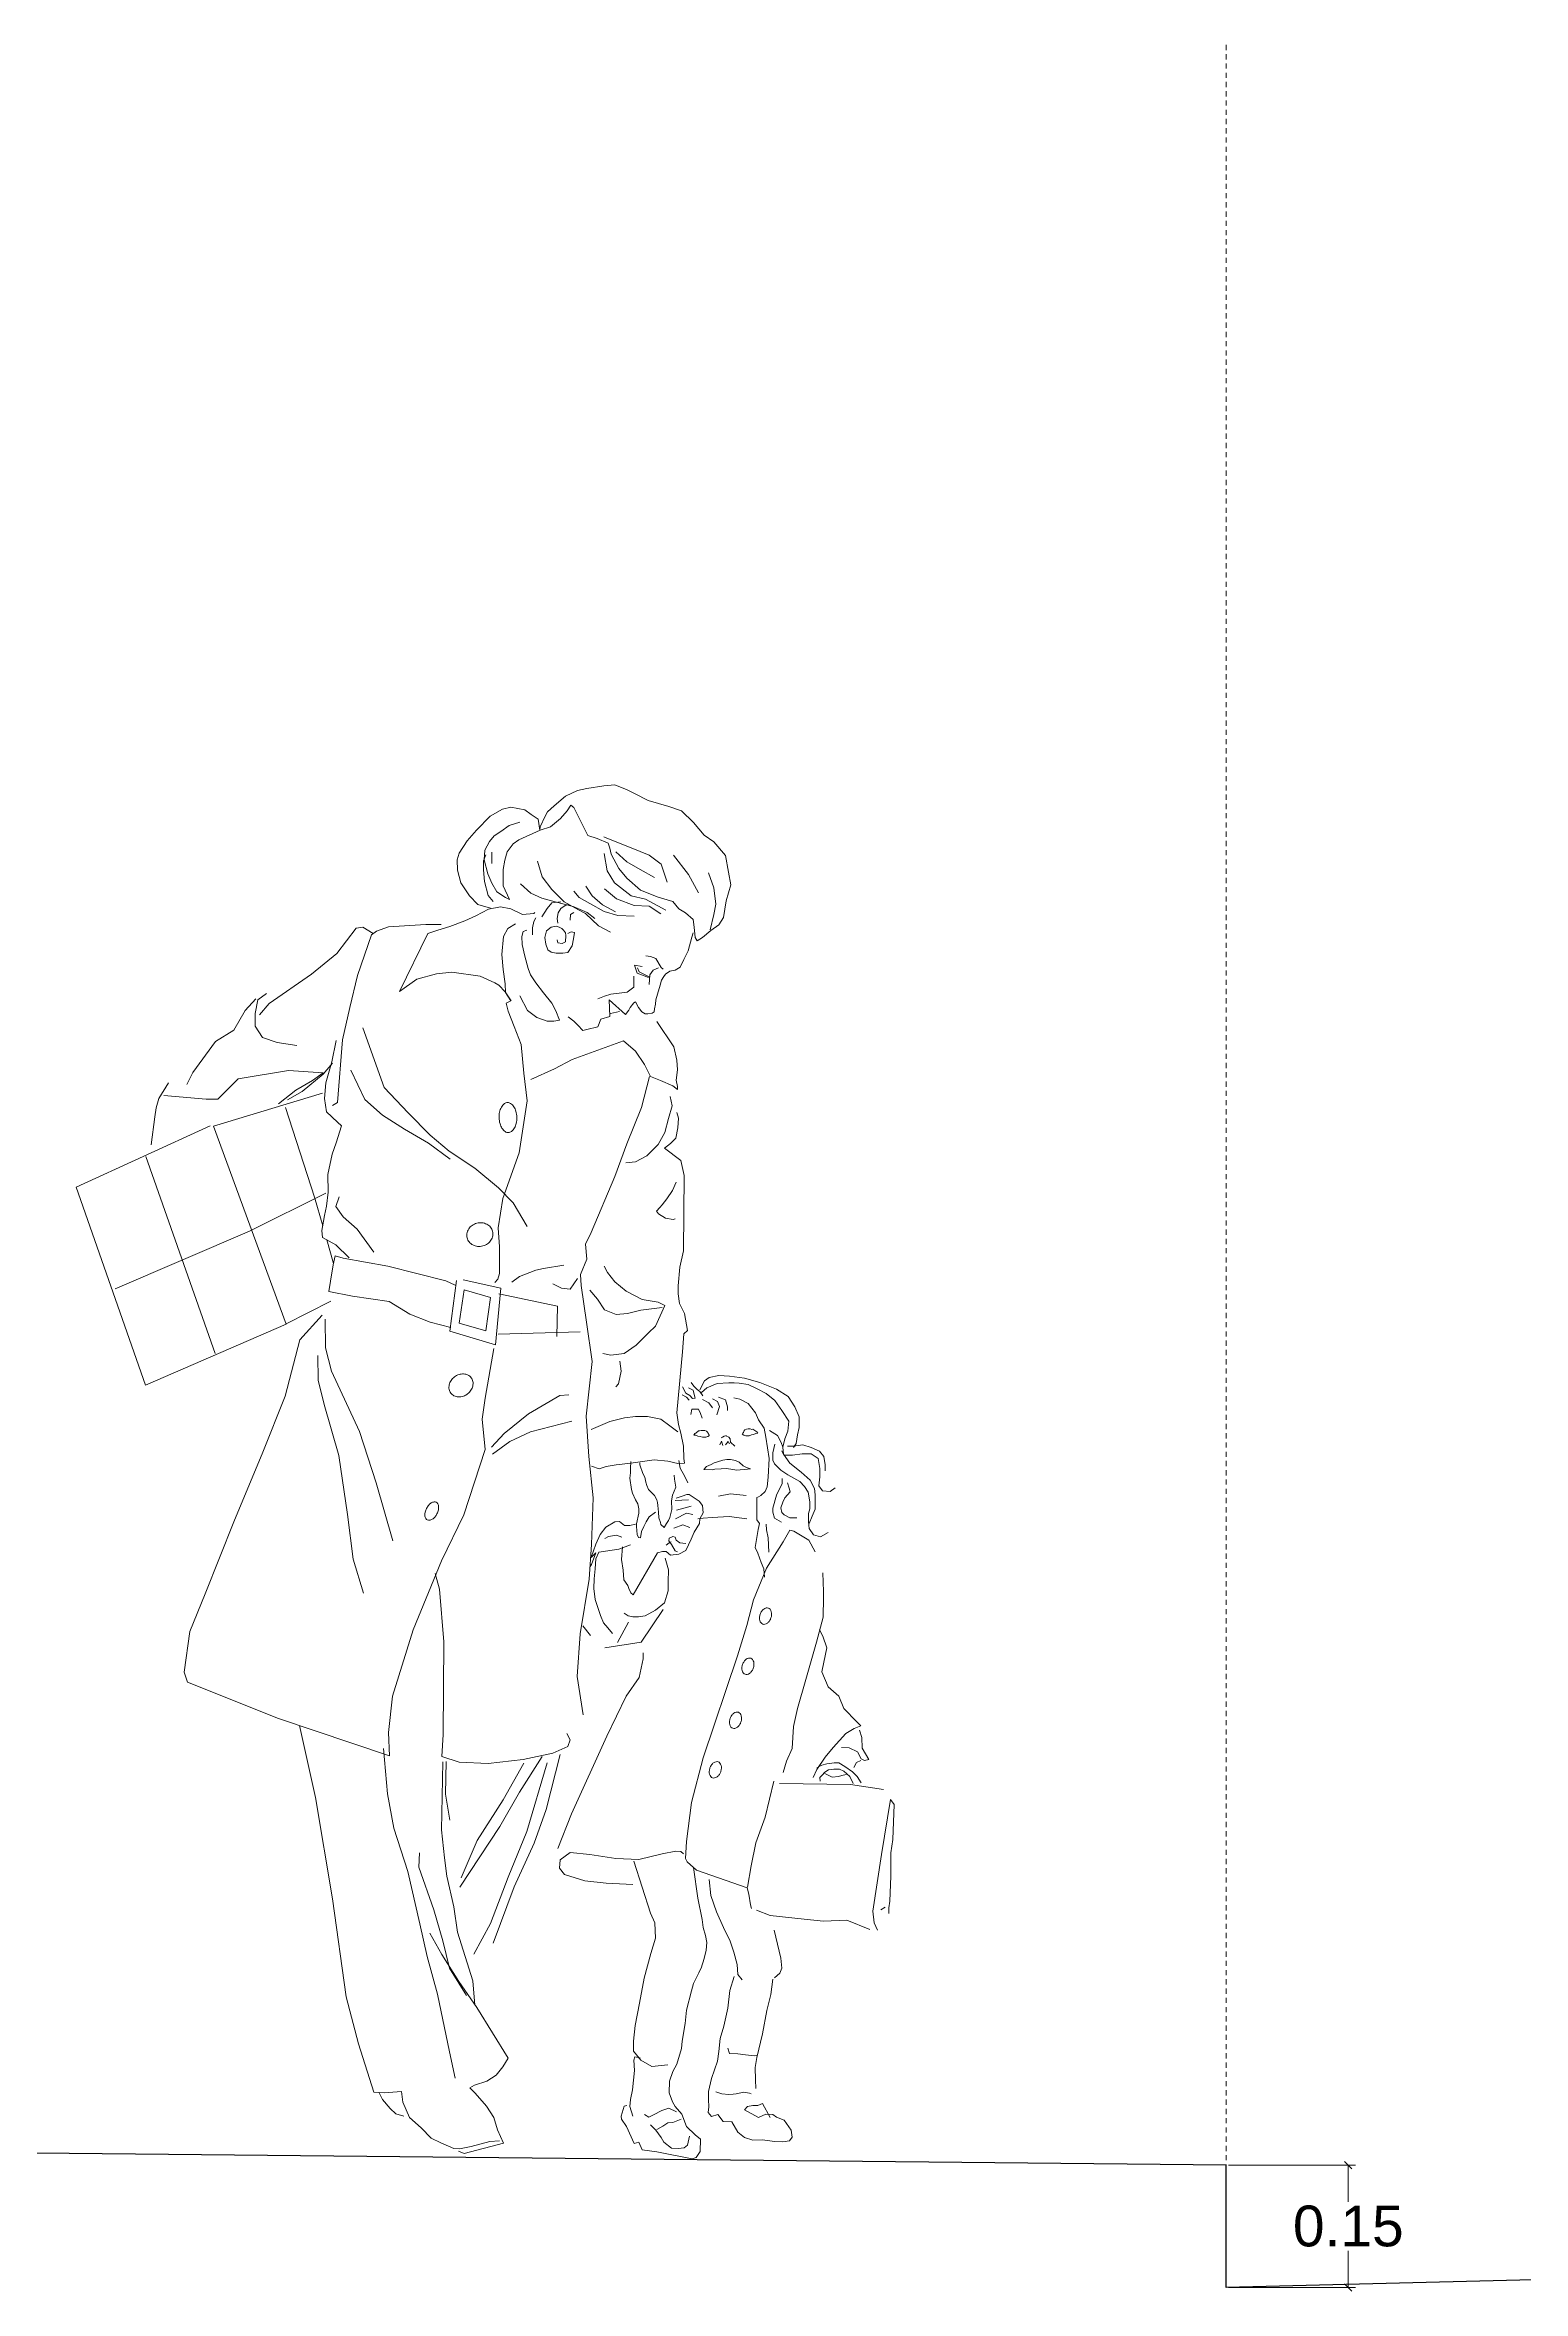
# Model space of a CAD drawing. Header units: millimetres. Extents: x 366 to 1555, y 702 to 1543.
# Drawn here: x 1064.7 to 1100.9, y 1403.9 to 1459 of the extents above; entities that cross this region are included whole.
import ezdxf

# ---------------------------------------------------------------- set-up
doc = ezdxf.new("R2010")
doc.units = ezdxf.units.MM
doc.linetypes.add('RECINZ5', pattern=[6, 2, 4])
doc.linetypes.add('TRATTEGGIATA', pattern=[19.05, 12.7, -6.35])
for name, color, linetype, lineweight in [('1_CARTIGLIO', 7, 'Continuous', 9), ('6_SEDE STRADALE', 7, 'Continuous', 30), ('6_SEZIONE MARCI', 30, 'Continuous', 30)]:
    doc.layers.add(name, color=color, linetype=linetype, lineweight=lineweight)
doc.layers.get('0').off()
doc.layers.get('0').freeze()
doc.styles.get("Standard").update_dxf_attribs({"font": 'arial.ttf'})
doc.dimstyles.get("Standard").update_dxf_attribs({"dimtxt": 0.18, "dimasz": 0.18, "dimexe": 0.18, "dimexo": 0.0625, "dimgap": 0.09, "dimtad": 0, "dimtih": 1, "dimtoh": 1, "dimdec": 4, "dimzin": 0, "dimdsep": 46, "dimtxsty": 'Standard', "dimcen": 0.09, "dimadec": 0, "dimazin": 0, "dimtfac": 1, "dimtdec": 4, "dimtofl": 0, "dimtmove": 0, "dimatfit": 3, "dimfxl": 1, "dimtolj": 1, "dimtzin": 0, "dimarcsym": 0})

# ---------------------------------------------------------------- blocks, each defined once
blk = doc.blocks.new('_Oblique')
at = {"color": 0, "linetype": 'ByBlock', "lineweight": -2}
blk.add_line((-0.5, -0.5), (0.5, 0.5), dxfattribs=at)
blk = doc.blocks.new('*D40')
at = {"layer": '1_CARTIGLIO', "color": 0, "linetype": 'RECINZ5', "lineweight": 0, "transparency": 16777216}
for p, q in [((1093.693, 1407.002), (1096.811, 1407.002)), ((1096.631, 1407.002), (1096.631, 1406.102)), ((1096.631, 1404.002), (1096.631, 1404.901)), ((1093.693, 1404.002), (1096.811, 1404.002))]:
    blk.add_line(p, q, dxfattribs=at)
at = {"layer": 'Defpoints', "color": 0, "linetype": 'RECINZ5', "transparency": 16777216}
for p in [(1093.631, 1407.002), (1093.631, 1404.002), (1096.631, 1404.002)]:
    blk.add_point(p, dxfattribs=at)
at = {"layer": '1_CARTIGLIO', "color": 0, "linetype": 'RECINZ5', "lineweight": 0, "transparency": 16777216, "xscale": 0.18, "yscale": 0.18, "zscale": 0.18}
for p, rotation in [((1096.631, 1407.002), 90), ((1096.631, 1404.002), 270)]:
    blk.add_blockref('_Oblique', p, dxfattribs=dict(at, rotation=rotation))
at = {"layer": '1_CARTIGLIO', "color": 0, "linetype": 'RECINZ5', "transparency": 16777216, "insert": (1096.631, 1405.502), "char_height": 0.18, "attachment_point": 5}
blk.add_mtext('\\A1;{\\H5.5556x;0.15}', dxfattribs=at)

msp = doc.modelspace()

# ---------------------------------------------------------------- linework, layer by layer
at = {"layer": '1_CARTIGLIO', "linetype": 'TRATTEGGIATA', "ltscale": 0.01}
msp.add_lwpolyline([(1093.63088, 1459.00252), (1093.63088, 1407.00169)], dxfattribs=at)
at = {"layer": '1_CARTIGLIO', "ltscale": 100}
for points in [[(1075.58497, 1437.83039), (1075.27089, 1437.92069), (1075.06898, 1438.1287), (1074.85597, 1438.45322), (1074.77302, 1438.76565), (1074.77067, 1439.01221), (1074.81576, 1439.17591), (1075.00945, 1439.48098), (1075.24024, 1439.73975), (1075.57685, 1440.08283), (1075.8784, 1440.25898), (1076.08786, 1440.30762), (1076.42504, 1440.24086), (1076.57942, 1440.1257), (1076.75378, 1440.01074), (1076.79297, 1439.74454), (1076.80221, 1439.8246), (1076.9297, 1440.08239), (1076.98533, 1440.18955), (1077.14716, 1440.34103), (1077.42482, 1440.57693), (1077.71669, 1440.71966), (1077.94947, 1440.76852), (1078.36871, 1440.83249), (1078.63504, 1440.85835), (1078.93947, 1440.7313), (1079.11695, 1440.63969), (1079.45511, 1440.46964), (1079.95968, 1440.32116), (1080.27385, 1440.22086), (1080.56985, 1439.93045), (1080.82938, 1439.6197), (1081.06416, 1439.45866), (1081.34728, 1439.12148), (1081.42115, 1438.71233), (1081.4841, 1438.39971), (1081.37117, 1438.0121), (1081.30174, 1437.60492), (1081.1869, 1437.41723), (1080.99156, 1437.28541), (1080.7833, 1437.11016), (1080.65415, 1437.02563), (1080.60671, 1437.10848), (1080.58095, 1437.36481), (1080.55585, 1437.55117), (1080.36771, 1437.71265), (1080.20347, 1437.81438), (1080.06185, 1437.98964), (1079.7009, 1438.10283), (1079.26611, 1438.27196), (1078.92681, 1438.56196), (1078.73791, 1438.8034), (1078.54799, 1439.15147), (1078.50988, 1439.30439), (1078.47545, 1439.42068), (1078.20446, 1439.53473), (1077.97044, 1439.6158), (1077.75632, 1440.05694), (1077.62739, 1440.29896), (1077.55685, 1440.35826), (1077.46489, 1440.21744), (1077.30341, 1440.0293), (1077.05876, 1439.82704), (1076.80297, 1439.74464), (1076.28209, 1439.50643), (1076.14304, 1439.4118), (1075.99168, 1439.21043), (1075.93694, 1439.00998), (1075.89252, 1438.77631), (1075.89474, 1438.54308), (1075.89629, 1438.37982), (1076.04943, 1438.04473), (1075.95569, 1438.09049), (1075.74445, 1438.22843), (1075.61575, 1438.44712), (1075.52033, 1438.66947), (1075.43371, 1439.01852), (1075.44481, 1439.25187), (1075.55943, 1439.46289), (1075.67471, 1439.60394), (1075.83696, 1439.71211), (1076.04553, 1439.85405), (1076.30132, 1439.93645)], [(1079.91738, 1438.46476), (1079.77322, 1438.90656), (1079.48122, 1439.12703), (1079.03631, 1439.3094), (1078.48443, 1439.5274), (1078.36728, 1439.58293)], [(1075.65338, 1437.99431), (1075.52535, 1438.14304), (1075.43881, 1438.48209), (1075.41273, 1438.77174), (1075.41061, 1438.99497), (1075.46925, 1439.13548)], [(1075.61851, 1439.20688), (1075.62118, 1438.927)], [(1078.52955, 1437.23865), (1078.23813, 1437.39915), (1077.91872, 1437.69933), (1077.74457, 1437.79097), (1077.39283, 1437.98755), (1077.08674, 1438.28786), (1076.85053, 1438.59883), (1076.74023, 1438.98431)], [(1079.89059, 1437.77808), (1079.38482, 1438.05317), (1079.03422, 1438.1298), (1078.62462, 1438.45245), (1078.44524, 1438.74397), (1078.37118, 1439.17311)], [(1079.61307, 1438.57849), (1079.26132, 1438.77507), (1078.93293, 1438.96854), (1078.66404, 1439.21255)], [(1080.68957, 1438.20554), (1080.44203, 1438.65635), (1080.07429, 1439.13268)], [(1078.14315, 1437.57484), (1077.95514, 1437.723), (1077.61384, 1437.87303), (1077.16959, 1437.98542), (1076.84218, 1438.07561), (1076.57443, 1438.19968), (1076.32565, 1438.43056)], [(1080.9781, 1437.29861), (1081.06784, 1437.67267), (1081.11205, 1437.92966), (1081.06162, 1438.32571), (1080.93146, 1438.69767)], [(1077.30953, 1437.98676), (1077.08985, 1437.96134), (1076.97457, 1437.82029), (1076.84653, 1437.61914)], [(1077.51011, 1437.91869), (1077.41704, 1437.89448), (1077.31108, 1437.8235), (1077.24213, 1437.71621), (1077.22014, 1437.57605), (1077.23458, 1437.45956)], [(1079.10894, 1437.63069), (1078.71223, 1437.65024), (1078.37473, 1437.75032), (1078.02299, 1437.9469), (1077.76501, 1438.09439), (1077.63361, 1438.24642)], [(1078.6547, 1437.74299), (1078.33653, 1437.91323), (1078.07785, 1438.13402), (1077.9257, 1438.36582)], [(1079.76144, 1437.69355), (1079.47979, 1437.87747), (1079.10641, 1437.89724), (1078.67504, 1438.05641), (1078.37949, 1438.30017)], [(1072.70861, 1437.20654), (1072.4505, 1437.36736), (1072.28747, 1437.34248), (1071.81688, 1436.72156), (1071.19195, 1436.21245), (1070.15918, 1435.49287), (1069.91862, 1435.21068)], [(1074.37586, 1437.43234), (1074.0027, 1437.42879), (1073.08022, 1437.37336), (1072.79133, 1437.26731), (1072.66228, 1437.17278), (1072.32189, 1436.17656), (1072.13274, 1435.39504), (1071.95371, 1434.60029), (1071.82843, 1433.05964), (1071.71248, 1432.98857)], [(1076.09642, 1435.5594), (1075.94436, 1435.78121), (1075.78954, 1435.94301), (1075.69571, 1435.99876), (1075.33432, 1436.1586), (1074.63362, 1436.25855), (1074.25747, 1436.21832), (1073.78222, 1436.08717), (1073.35187, 1435.78985), (1074.05144, 1437.20933), (1074.2939, 1437.29161), (1074.58631, 1437.3777), (1074.95814, 1437.52119), (1075.22691, 1437.64038), (1075.53855, 1437.80662), (1075.83121, 1437.86605), (1076.0883, 1437.81185), (1076.36951, 1437.67458), (1076.64916, 1437.70057), (1076.67226, 1437.72411)], [(1075.6957, 1428.65139), (1075.7649, 1428.73202), (1075.81022, 1428.87241), (1075.804, 1429.52545), (1075.77624, 1429.99168), (1075.88606, 1430.7058), (1076.28522, 1431.8292), (1076.483, 1433.10397), (1076.40659, 1433.77966), (1076.33986, 1434.48877), (1076.16239, 1434.93026), (1076.0189, 1435.30209), (1075.97035, 1435.50156), (1076.08642, 1435.55931), (1075.95458, 1435.75798), (1075.94249, 1435.97779), (1075.89251, 1436.32719), (1075.86573, 1436.69013), (1075.90816, 1437.13371), (1076.00957, 1437.33128), (1076.19504, 1437.44967)], [(1076.69682, 1437.59439), (1076.65106, 1437.50066), (1076.61584, 1437.35038), (1076.61752, 1437.17379)], [(1077.22512, 1437.05295), (1077.23912, 1436.98311), (1077.34262, 1436.96077), (1077.42548, 1437.00821), (1077.43404, 1437.15824), (1077.42338, 1437.22811), (1077.37617, 1437.28764), (1077.33907, 1437.33394), (1077.26879, 1437.36659), (1077.19859, 1437.38925), (1077.07221, 1437.36472), (1076.95648, 1437.27032), (1076.92138, 1437.10671), (1076.94626, 1436.94367), (1076.99424, 1436.80418), (1077.07808, 1436.74833), (1077.19491, 1436.72612), (1077.35817, 1436.72767), (1077.48469, 1436.73887), (1077.58975, 1436.90315), (1077.62139, 1437.08005), (1077.64328, 1437.23021), (1077.5631, 1437.25277), (1077.48025, 1437.20533)], [(1077.62862, 1437.71989), (1077.54577, 1437.67245), (1077.53711, 1437.53242)], [(1076.47647, 1437.28907), (1076.3835, 1437.25486), (1076.35129, 1437.13793), (1076.36319, 1436.93812), (1076.42592, 1436.64882), (1076.50878, 1436.34638), (1076.57021, 1436.19369), (1076.69869, 1435.99832), (1076.88762, 1435.75354), (1077.08997, 1435.49889), (1077.18504, 1435.31319), (1077.28055, 1435.08085), (1077.14084, 1435.0562), (1076.97758, 1435.05464), (1076.72014, 1435.14549), (1076.49522, 1435.31996), (1076.30521, 1435.67802)], [(1080.55896, 1437.22465), (1080.52666, 1437.11771), (1080.43657, 1436.78031), (1080.33195, 1436.56939), (1080.24043, 1436.38192), (1080.11449, 1436.31074), (1079.98477, 1436.28618), (1079.88215, 1436.21523), (1079.83607, 1436.15481), (1079.77699, 1436.06095), (1079.74478, 1435.94402), (1079.6869, 1435.72355), (1079.64159, 1435.58316), (1079.63261, 1435.47645), (1079.6104, 1435.35961), (1079.59774, 1435.28952), (1079.55141, 1435.25576), (1079.44948, 1435.238), (1079.37828, 1435.24078), (1079.29454, 1435.28663), (1079.21356, 1435.39249), (1079.14226, 1435.53176), (1079.10583, 1435.50809), (1079.01365, 1435.39059), (1078.9809, 1435.33029), (1078.89396, 1435.22294), (1078.49867, 1435.58228), (1078.51587, 1435.17592), (1078.29331, 1435.10383), (1078.21512, 1434.91648), (1077.94581, 1434.85394), (1077.85274, 1434.82973), (1077.72489, 1434.95846), (1077.63062, 1435.06086), (1077.48967, 1435.16615)], [(1079.46313, 1436.12794), (1079.18224, 1436.23189), (1079.1204, 1436.4279), (1079.3073, 1436.39636)], [(1079.19514, 1436.3658), (1079.23363, 1436.2654), (1079.49633, 1436.14158)], [(1079.39805, 1436.66379), (1079.51489, 1436.64158), (1079.64527, 1436.59617), (1079.77398, 1436.37747), (1079.82107, 1436.33127)], [(1079.70413, 1436.36348), (1079.57806, 1436.30563), (1079.49578, 1436.19822), (1079.47478, 1435.95478)], [(1070.08689, 1435.73543), (1069.87842, 1435.5835), (1069.81168, 1435.24299), (1069.81457, 1434.93979), (1069.99382, 1434.6616), (1070.35487, 1434.53841), (1070.83545, 1434.45968)], [(1079.09961, 1436.16113), (1079.10063, 1436.05451), (1079.10218, 1435.89125), (1078.94003, 1435.77308), (1078.74368, 1435.74789), (1078.53399, 1435.72256), (1078.38117, 1435.67446), (1078.21858, 1435.60294)], [(1069.83155, 1435.60638), (1069.56767, 1435.32397), (1069.29236, 1434.84152), (1068.83856, 1434.5573), (1068.28602, 1433.79564), (1068.13888, 1433.50101)], [(1078.53086, 1435.2447), (1078.74671, 1435.29155)], [(1071.80057, 1434.5855), (1071.68893, 1434.06129), (1071.54389, 1433.54676), (1071.51092, 1433.15992), (1071.56067, 1432.83384), (1071.83299, 1432.57986), (1071.92717, 1432.48746), (1071.80113, 1432.0764), (1071.70051, 1431.79555), (1071.59865, 1431.29475), (1071.60278, 1430.86162), (1071.55934, 1430.52466), (1071.51491, 1430.29098), (1071.4484, 1429.92715), (1071.46338, 1429.75402), (1071.79167, 1429.57054), (1072.12121, 1429.25713)], [(1072.45072, 1434.89492), (1072.97781, 1433.43046), (1073.56688, 1432.8063), (1074.10854, 1432.26165), (1074.56878, 1431.86951), (1075.2025, 1431.45569), (1075.78024, 1430.97137), (1076.14363, 1430.60163), (1076.48903, 1430.02179)], [(1076.57131, 1433.62795), (1077.15194, 1433.89006), (1077.59295, 1434.11751), (1078.84817, 1434.57264), (1079.14048, 1434.31884), (1079.36682, 1433.99445), (1079.50955, 1433.70258), (1079.75376, 1433.60161), (1080.05819, 1433.47455), (1080.1757, 1433.38237), (1080.17503, 1433.45234), (1080.14016, 1433.61528), (1080.17113, 1433.86216), (1080.15882, 1434.10529), (1080.08574, 1434.43114), (1079.67002, 1435.04696)], [(1071.71261, 1434.02486), (1071.48192, 1433.75609), (1070.96281, 1433.3313), (1070.60155, 1433.12793)], [(1067.68197, 1433.54331), (1067.45239, 1433.15793), (1067.38455, 1432.93403), (1067.34999, 1432.71378), (1067.26327, 1432.0232)], [(1070.38253, 1433.03255), (1070.80923, 1433.36316), (1071.21683, 1433.60029), (1071.4816, 1433.78941), (1070.63131, 1433.85129), (1069.39707, 1433.64294), (1068.89863, 1433.14837), (1068.60876, 1433.14561), (1067.56824, 1433.239)], [(1072.15739, 1433.85583), (1072.50412, 1433.13605), (1072.93761, 1432.75365), (1073.47737, 1432.40892), (1074.06377, 1432.06463), (1074.59398, 1431.67315)], [(1077.86264, 1418.0425), (1077.71369, 1418.98741), (1077.78376, 1420.02771), (1078.00423, 1421.36933), (1078.06608, 1422.22294), (1078.10185, 1423.36621), (1077.99891, 1424.3782), (1077.93281, 1425.37055), (1078.08329, 1426.71483), (1077.94415, 1427.67983), (1077.80897, 1428.57822), (1077.79311, 1428.84464), (1077.95281, 1429.21936), (1077.91594, 1429.59221), (1078.05321, 1429.87341), (1078.63327, 1431.24511), (1078.92882, 1432.05097), (1079.29352, 1432.94413), (1079.48623, 1433.70236)], [(1068.70827, 1432.49346), (1065.42044, 1430.98935), (1067.12278, 1426.13064), (1070.57399, 1427.62298), (1068.78836, 1432.48089), (1071.46303, 1433.28942)], [(1070.55668, 1432.94091), (1071.26737, 1430.7418), (1071.46916, 1430.04073)], [(1078.90994, 1431.58429), (1079.14295, 1431.60984), (1079.42149, 1431.75244), (1079.6987, 1432.03498), (1079.85917, 1432.32974), (1079.94922, 1432.67047), (1080.03953, 1432.98455), (1079.99076, 1433.20734)], [(1080.1577, 1432.8224), (1080.19568, 1432.68281), (1080.18467, 1432.43946), (1080.13038, 1432.19237), (1080.00168, 1432.06119), (1079.85285, 1431.94315), (1080.25223, 1431.64373), (1080.33575, 1431.27132), (1080.31997, 1429.4285), (1080.23055, 1429.02112), (1080.18825, 1428.56422), (1080.19012, 1428.36764), (1080.22566, 1428.13473), (1080.34463, 1427.88928), (1080.41859, 1427.47014), (1080.32606, 1427.38929), (1080.29696, 1426.94583), (1080.15794, 1425.44838), (1080.19726, 1425.16885), (1080.25599, 1424.94949), (1080.31898, 1424.63354), (1080.33186, 1424.33044), (1080.3463, 1424.21395), (1080.18304, 1424.21239), (1079.93591, 1424.27002), (1079.59908, 1424.30013), (1079.02677, 1424.21471), (1078.66728, 1424.17464), (1078.42104, 1424.13897), (1078.24835, 1424.07735), (1078.0611, 1424.14554)], [(1067.12599, 1431.74199), (1068.83144, 1426.90663)], [(1066.37721, 1428.49269), (1069.67586, 1429.91027), (1071.54636, 1430.83775)], [(1071.87377, 1430.74757), (1071.79269, 1430.51355), (1071.97172, 1430.25868), (1072.31112, 1429.95869), (1072.72636, 1429.39284)], [(1080.11261, 1430.20958), (1080.06609, 1430.1958), (1079.87916, 1430.23068), (1079.70492, 1430.33231), (1079.6576, 1430.40184), (1079.73678, 1430.4859), (1079.79608, 1430.55644), (1079.91136, 1430.69748), (1080.0493, 1430.90872), (1080.14072, 1431.10619)], [(1071.56862, 1429.6952), (1071.73605, 1429.11351)], [(1074.71671, 1428.58209), (1074.49246, 1428.68659), (1073.06621, 1429.04621), (1071.96804, 1429.24567), (1071.77092, 1429.30044), (1071.72637, 1429.0801), (1071.66018, 1428.68294), (1071.61597, 1428.42595), (1072.20015, 1428.31488), (1073.09775, 1428.18348), (1073.60387, 1427.87175), (1074.10552, 1427.67993), (1074.60996, 1427.54478)], [(1076.10551, 1428.6553), (1076.30076, 1428.79711), (1076.69582, 1428.95081), (1076.88205, 1428.98924), (1077.3844, 1429.07399)], [(1074.75225, 1428.69906), (1074.58753, 1427.45127), (1075.71026, 1427.12208), (1075.83697, 1428.51279), (1074.91538, 1428.71394)], [(1077.11884, 1428.6183), (1077.32976, 1428.51368), (1077.53998, 1428.48236), (1077.72403, 1428.75068)], [(1078.33806, 1426.90386), (1078.53499, 1426.86908), (1078.86116, 1426.90884), (1079.16249, 1427.1083), (1079.4628, 1427.41439), (1079.63783, 1427.57933), (1079.86627, 1428.08466), (1079.70225, 1428.16307), (1079.30509, 1428.22926), (1078.9166, 1428.43549), (1078.63451, 1428.66605), (1078.45903, 1428.89763), (1078.37427, 1429.0501)], [(1070.5739, 1427.63297), (1071.66484, 1428.19316)], [(1075.79165, 1428.37241), (1077.23069, 1428.06956), (1077.21447, 1427.323)], [(1079.79674, 1428.03734), (1079.27088, 1427.97236), (1078.94513, 1427.88929), (1078.66547, 1427.8633), (1078.38449, 1427.97725), (1078.2087, 1428.24214), (1078.01999, 1428.4636)], [(1071.45817, 1427.85132), (1070.90419, 1427.23959), (1070.54413, 1425.85999), (1069.99739, 1424.48861), (1069.29059, 1422.77915), (1068.58434, 1421.01306), (1068.20663, 1420.08646), (1068.06612, 1419.09548), (1068.14843, 1418.84968), (1068.46616, 1418.72608), (1070.36277, 1417.96109), (1073.11055, 1417.04093), (1073.08177, 1417.61378), (1073.17995, 1418.50107), (1073.6876, 1420.12865), (1074.38453, 1421.82468), (1074.93362, 1422.94951), (1075.45481, 1424.5539), (1075.37774, 1425.29957), (1075.45615, 1425.81346), (1075.6645, 1427.02834)], [(1071.52912, 1427.7487), (1071.53578, 1427.04901), (1071.68118, 1426.47727), (1072.37175, 1424.99104), (1072.78023, 1423.73538), (1073.19027, 1422.31646)], [(1075.77779, 1427.3793), (1077.7832, 1427.43505)], [(1071.35098, 1426.86065), (1071.35675, 1426.25426), (1071.50237, 1425.65919), (1071.8642, 1424.40309), (1072.07455, 1422.95894), (1072.21493, 1421.864), (1072.46615, 1421.0267)], [(1078.75965, 1426.72127), (1078.79532, 1426.47503), (1078.72833, 1426.16117), (1078.65903, 1426.09054)], [(1083.01776, 1424.59869), (1083.08388, 1424.70372), (1083.11917, 1424.91287), (1083.15844, 1425.09596), (1083.15596, 1425.35695), (1083.04922, 1425.60203), (1082.89025, 1425.85035), (1082.60142, 1426.03031), (1082.19338, 1426.19794), (1081.81582, 1426.29875), (1081.4462, 1426.34744), (1081.18496, 1426.37105), (1080.95057, 1426.31662), (1080.83573, 1426.23722), (1080.71855, 1426.01238)], [(1075.60754, 1424.612), (1075.91762, 1424.9415), (1076.51945, 1425.42706), (1077.28488, 1425.87753), (1077.50799, 1425.89298)], [(1080.29088, 1425.89271), (1080.39581, 1425.83778), (1080.45994, 1425.76009)], [(1080.30022, 1426.0867), (1080.38001, 1425.93085), (1080.47372, 1425.87954), (1080.53785, 1425.80184), (1080.60485, 1425.81367), (1080.57762, 1425.93273), (1080.56196, 1426.01089), (1080.44588, 1426.06198)], [(1080.7982, 1425.87144), (1080.71891, 1425.97509), (1080.65503, 1426.02669), (1080.57598, 1426.10424), (1080.50802, 1426.19308)], [(1083.40093, 1422.73422), (1083.47749, 1422.91766), (1083.55415, 1423.08991), (1083.55082, 1423.44038), (1083.53814, 1423.59687), (1083.43176, 1423.80467), (1083.20617, 1424.00015), (1082.9319, 1424.21753), (1082.77317, 1424.43975), (1082.75666, 1424.60739), (1082.80687, 1424.81668), (1082.88343, 1425.00012), (1082.90715, 1425.25017), (1082.73688, 1425.50957), (1082.56303, 1425.75401), (1082.35261, 1425.92353), (1082.13149, 1426.04075), (1081.90679, 1426.14301), (1081.68646, 1426.1782), (1081.567, 1426.19198), (1081.43651, 1426.19074), (1081.14956, 1426.17309), (1080.88956, 1426.06621), (1080.76017, 1425.94938)], [(1081.03597, 1425.57167), (1080.94524, 1425.70132), (1080.7879, 1425.77812)], [(1081.142, 1425.40116), (1081.20712, 1425.61059), (1081.15379, 1425.7294), (1081.03387, 1425.79165)], [(1081.40199, 1425.50804), (1081.40111, 1425.60125), (1081.34731, 1425.76854), (1081.17889, 1425.83405)], [(1082.30601, 1421.41872), (1082.28911, 1421.62737), (1082.22423, 1421.78336), (1082.1438, 1422.00632), (1082.07534, 1422.14736), (1082.14942, 1422.59179), (1082.18904, 1422.73759), (1082.12108, 1422.82644), (1082.1171, 1423.24402), (1082.11622, 1423.33723), (1082.11586, 1423.37452), (1082.15673, 1423.38982), (1082.21976, 1423.42771), (1082.32327, 1423.52191), (1082.37437, 1423.63799), (1082.39823, 1423.87313), (1082.41996, 1424.33198), (1082.3367, 1424.85322), (1082.29732, 1425.07284), (1082.16483, 1425.28039), (1082.0849, 1425.45115), (1081.91116, 1425.68441), (1081.70137, 1425.78682), (1081.55561, 1425.82272)], [(1075.63251, 1424.43897), (1076.05943, 1424.74626), (1076.57031, 1424.98437), (1077.58408, 1425.2506)], [(1078.05254, 1425.04514), (1078.51722, 1425.23616), (1078.87617, 1425.33288), (1079.14583, 1425.35877), (1079.4357, 1425.36153), (1079.76288, 1425.29467), (1079.98767, 1425.13354), (1080.18571, 1424.98214)], [(1080.50429, 1425.41), (1080.52915, 1425.54075), (1080.59253, 1425.54135), (1080.68574, 1425.54224), (1080.73893, 1425.43834), (1080.77735, 1425.31938)], [(1080.95095, 1424.91552), (1080.9251, 1424.94187), (1080.91416, 1424.96808), (1080.88469, 1425.00564), (1080.84755, 1425.02091), (1080.80654, 1425.0213), (1080.75434, 1425.0218), (1080.71691, 1425.00724), (1080.69081, 1425.00749), (1080.6232, 1424.95593), (1080.597, 1424.945), (1080.57051, 1424.90423), (1080.62271, 1424.90373), (1080.67627, 1424.88226), (1080.7287, 1424.87102), (1080.79049, 1424.85604), (1080.86726, 1424.85604), (1080.91781, 1424.87102), (1080.95901, 1424.89724)], [(1081.28853, 1424.64802), (1081.24941, 1424.75439), (1081.21079, 1424.67028)], [(1081.24207, 1424.83754), (1081.27508, 1424.85833), (1081.3191, 1424.88278), (1081.37168, 1424.89501), (1081.36196, 1424.89012), (1081.4341, 1424.85466), (1081.46223, 1424.81553), (1081.4769, 1424.73361), (1081.57743, 1424.63701)], [(1081.34851, 1424.6688), (1081.41576, 1424.74828), (1081.45122, 1424.69081)], [(1081.76566, 1424.94454), (1081.79035, 1424.97198), (1081.80015, 1424.99863), (1081.82797, 1425.03744), (1081.86442, 1425.0543), (1081.90538, 1425.05646), (1081.95751, 1425.05921), (1081.99553, 1425.04627), (1082.02159, 1425.04765), (1082.09136, 1424.99905), (1082.11801, 1424.98926), (1082.14624, 1424.94968), (1082.09411, 1424.94693), (1082.04152, 1424.92316), (1081.98963, 1424.90967), (1081.92854, 1424.89204), (1081.85184, 1424.88873), (1081.80069, 1424.90152), (1081.7584, 1424.92593)], [(1082.75666, 1424.60739), (1082.71824, 1424.72634), (1082.62343, 1424.89324), (1082.42831, 1425.02189)], [(1082.56203, 1424.68384), (1082.51182, 1424.47455), (1082.51356, 1424.29186), (1082.5517, 1424.20273), (1082.70979, 1424.04762), (1082.88243, 1423.92995), (1083.17112, 1423.7649), (1083.28784, 1423.64669), (1083.3824, 1423.5059), (1083.42192, 1423.27136), (1083.42355, 1423.09985), (1083.38737, 1422.98392), (1083.38936, 1422.77512), (1083.40203, 1422.61863), (1083.50792, 1422.46303), (1083.67993, 1422.41247), (1083.87281, 1422.51871)], [(1083.79501, 1424.03186), (1083.79366, 1424.17354), (1083.76558, 1424.38208), (1083.65994, 1424.51158), (1083.45026, 1424.60281), (1083.25205, 1424.66431), (1083.0174, 1424.63597), (1082.87572, 1424.63462)], [(1079.02632, 1424.26136), (1079.01801, 1424.08468), (1079.01899, 1423.98139), (1079.0069, 1423.85132), (1079.04622, 1423.57179), (1079.07043, 1423.47873), (1079.14195, 1423.31613), (1079.19948, 1423.22338), (1079.22401, 1423.09699), (1079.22502, 1422.99037), (1079.17082, 1422.73328), (1079.17149, 1422.66331), (1079.17238, 1422.57002), (1079.18336, 1422.46683), (1079.22067, 1422.39721), (1079.26745, 1422.38433), (1079.28931, 1422.53781), (1079.34475, 1422.66496), (1079.40361, 1422.78215), (1079.48246, 1422.89952), (1079.63462, 1423.0176)], [(1080.09251, 1423.92164), (1080.10339, 1423.82844), (1080.12862, 1423.62875), (1080.05053, 1423.43141), (1080.02854, 1423.29125), (1080.03053, 1423.08135), (1079.98579, 1422.88099), (1079.94981, 1422.81067), (1079.90383, 1422.74026), (1079.84817, 1422.63644), (1079.76411, 1422.71561), (1079.75367, 1422.76216), (1079.71591, 1422.87842), (1079.70459, 1423.01826), (1079.6897, 1423.1814), (1079.67904, 1423.25127), (1079.66505, 1423.32111), (1079.60739, 1423.42719), (1079.51321, 1423.5196), (1079.46603, 1423.57579), (1079.41849, 1423.66864), (1079.39438, 1423.75171), (1079.36985, 1423.8781), (1079.32241, 1423.96095), (1079.25035, 1424.18019), (1079.2499, 1424.22683)], [(1080.2057, 1424.28258), (1080.24079, 1424.09632), (1080.34941, 1423.88743), (1080.4308, 1423.73826)], [(1082.73141, 1424.51766), (1082.7846, 1424.41376), (1082.9934, 1424.41575), (1083.22804, 1424.44408), (1083.45175, 1424.44621), (1083.62066, 1424.3285), (1083.66402, 1424.08281), (1083.6659, 1423.8852), (1083.6419, 1423.66498), (1083.73262, 1423.53533), (1083.91546, 1423.52216), (1084.04507, 1423.61661)], [(1082.73787, 1423.83908), (1082.73901, 1423.71977), (1082.60006, 1423.43133), (1082.50983, 1423.11725), (1082.51083, 1423.01286), (1082.55319, 1422.87157), (1082.72196, 1422.76877)], [(1082.86936, 1423.73593), (1082.91162, 1423.60582), (1082.93861, 1423.51286), (1082.80946, 1423.36994), (1082.75826, 1423.26504), (1082.70744, 1423.11914), (1082.73464, 1423.0038), (1082.78734, 1422.9521), (1082.92976, 1422.87515), (1083.10127, 1422.87679)], [(1078.82364, 1422.1686), (1078.80053, 1421.85516), (1078.84402, 1421.59456), (1078.85745, 1421.35978), (1078.95201, 1421.21898), (1078.97885, 1421.14094), (1079.03204, 1421.03704), (1079.08474, 1420.98534), (1079.6864, 1422.02021), (1079.80547, 1422.04744), (1079.89495, 1422.0483), (1080.0002, 1421.95981), (1080.20874, 1421.98789), (1080.3794, 1422.07901), (1080.50727, 1422.35616), (1080.58397, 1422.52468), (1080.71247, 1422.73472), (1080.72252, 1422.85414), (1080.79947, 1422.99656), (1080.78655, 1423.17915), (1080.70726, 1423.2828), (1080.45582, 1423.45193), (1080.40362, 1423.45143), (1080.28843, 1423.40932), (1080.14351, 1423.35574)], [(1080.11791, 1423.30329), (1080.44587, 1423.32133)], [(1080.14625, 1423.06865), (1080.51075, 1423.16534)], [(1081.1759, 1423.40658), (1081.47368, 1423.46162), (1081.85437, 1423.42423)], [(1079.14653, 1422.71981), (1079.00137, 1422.69232), (1078.87087, 1422.69108), (1078.7544, 1422.78319), (1078.63509, 1422.78206), (1078.41636, 1422.64947), (1078.27269, 1422.46539), (1078.17053, 1422.2295), (1078.05807, 1421.9003), (1078.17251, 1422.02071), (1078.05967, 1421.73252), (1078.0272, 1421.68626)], [(1078.39288, 1422.37331), (1078.48198, 1422.41518), (1078.67923, 1422.45434), (1078.81022, 1422.40339)], [(1080.08709, 1422.62436), (1080.30632, 1422.70475), (1080.47843, 1422.643)], [(1080.12224, 1422.84842), (1080.3968, 1422.99273), (1080.55375, 1422.95693)], [(1083.55291, 1422.04584), (1083.39358, 1422.33144), (1083.0261, 1422.54794), (1082.93264, 1422.57315), (1082.76759, 1422.28446), (1082.35608, 1421.64292), (1082.03532, 1420.86801), (1081.87351, 1420.24003), (1081.64195, 1419.4958), (1080.80443, 1416.99327), (1080.51659, 1415.89427), (1080.39519, 1414.93854), (1080.37306, 1414.52071), (1080.41109, 1414.44276), (1080.63679, 1414.2361), (1081.88259, 1413.80424), (1081.92136, 1413.648), (1081.96486, 1413.3874), (1081.99181, 1413.29816)], [(1080.67033, 1422.85364), (1080.80071, 1422.86607), (1081.02428, 1422.88311), (1081.44162, 1422.91319), (1081.87475, 1422.85019)], [(1082.34578, 1422.72417), (1082.35832, 1422.58259), (1082.40121, 1422.38538), (1082.41573, 1422.03501)], [(1079.02086, 1422.2115), (1078.73476, 1422.10437), (1078.40705, 1422.06023), (1078.23952, 1422.03253), (1078.1739, 1421.8753), (1078.15014, 1421.62897), (1078.12642, 1421.37892), (1078.11747, 1421.14392), (1078.15735, 1420.8721), (1078.28039, 1420.48175), (1078.36042, 1420.2998), (1078.46596, 1420.18148), (1078.58289, 1420.0409)], [(1080.01476, 1422.28815), (1079.96834, 1422.26438), (1079.89894, 1422.20374)], [(1080.17096, 1422.03974), (1080.11851, 1422.06534), (1080.02381, 1422.22105), (1079.95958, 1422.30993), (1079.97012, 1422.37714), (1080.06298, 1422.41532), (1080.11528, 1422.40463), (1080.14213, 1422.32658), (1080.23225, 1422.26032), (1080.37777, 1422.25052)], [(1074.22425, 1421.50994), (1074.33122, 1421.12443), (1074.43682, 1419.83256), (1074.42507, 1417.56659), (1074.39363, 1417.01982), (1074.8181, 1416.88392), (1075.52813, 1416.85402), (1076.39028, 1416.94554), (1077.11187, 1417.10235), (1077.48348, 1417.26917), (1077.5419, 1417.433), (1077.45714, 1417.58547)], [(1078.86526, 1420.53952), (1078.95911, 1420.4733), (1079.07494, 1420.4483), (1079.22035, 1420.44968), (1079.37669, 1420.47727), (1079.63644, 1420.61025), (1079.85468, 1420.79504), (1079.94516, 1421.08302), (1079.94303, 1421.30673), (1079.95137, 1421.60511), (1079.87034, 1421.89145)], [(1082.76922, 1416.63164), (1082.84489, 1416.90829), (1082.98358, 1417.22283), (1083.01952, 1417.75639), (1083.11969, 1418.20107), (1083.32174, 1418.91146), (1083.58522, 1419.82752), (1083.7509, 1420.44062), (1083.75747, 1420.92542), (1083.75612, 1421.0671), (1083.74057, 1421.5256)], [(1078.39238, 1419.68485), (1079.27851, 1419.8238), (1079.81899, 1420.62691)], [(1078.70433, 1419.81833), (1078.97178, 1420.31681)], [(1077.85027, 1420.22782), (1078.0352, 1419.99467)], [(1083.66067, 1420.12654), (1083.74046, 1419.97069), (1083.83641, 1419.68449), (1083.76145, 1419.33327), (1083.71149, 1419.09788), (1083.87156, 1418.73398), (1084.13479, 1418.50158), (1084.25325, 1418.20067), (1084.56956, 1417.87555), (1084.67495, 1417.77215), (1084.50777, 1417.70717), (1084.30012, 1417.58587), (1083.99016, 1417.2436), (1083.79479, 1417.00683), (1083.58883, 1416.70656), (1083.50123, 1416.5081)], [(1077.23854, 1414.76679), (1077.56977, 1415.61638), (1078.43911, 1417.51888), (1078.91074, 1418.50404), (1079.23451, 1418.96203), (1079.33454, 1419.42162), (1079.33319, 1419.56331)], [(1070.90097, 1417.77962), (1071.29092, 1416.02063), (1071.71117, 1413.52886), (1072.04724, 1411.12958), (1072.3481, 1409.97786), (1072.7226, 1408.79185), (1072.97937, 1408.77097), (1073.39887, 1408.80829), (1073.43472, 1408.54206), (1073.60154, 1408.17045), (1073.88385, 1407.91656), (1074.13285, 1407.66236), (1074.36719, 1407.54796), (1074.68505, 1407.41104), (1074.82511, 1407.39905), (1075.11441, 1407.46178), (1075.56976, 1407.58274), (1075.8029, 1407.59496)], [(1084.63866, 1417.6674), (1084.6926, 1417.4852), (1084.70627, 1417.22432), (1084.86545, 1416.95363), (1084.76131, 1416.92654), (1084.68265, 1416.96308), (1084.59154, 1417.13373), (1084.38175, 1417.23614), (1084.19895, 1417.24559)], [(1074.71526, 1409.13738), (1074.57921, 1409.77752), (1074.28579, 1411.19755), (1074.03378, 1412.11815), (1073.84954, 1412.91944), (1073.55746, 1414.19954), (1073.21072, 1415.26918), (1073.06279, 1416.10747), (1072.95894, 1417.21609)], [(1076.85608, 1417.01995), (1076.29455, 1416.15157), (1075.81276, 1415.30729), (1074.83399, 1413.81517)], [(1075.6534, 1412.44679), (1076.1634, 1413.82782), (1076.65638, 1414.89547), (1076.95171, 1415.72465), (1077.29877, 1417.07081)], [(1074.41819, 1416.8901), (1074.40295, 1416.04026), (1074.3874, 1415.22374), (1074.45394, 1414.53462), (1074.5148, 1414.09203), (1074.68527, 1413.33725), (1074.77446, 1412.71833), (1075.14909, 1411.51899), (1075.20138, 1410.92637)], [(1074.50135, 1416.90422), (1074.48571, 1416.0977), (1074.58509, 1415.45887)], [(1076.4044, 1416.86237), (1075.89984, 1415.96122), (1075.25625, 1414.96211), (1074.86842, 1414.04874)], [(1076.97415, 1416.86779), (1076.47704, 1415.18366), (1076.02124, 1414.05972), (1075.58886, 1412.92601), (1075.17615, 1412.17568)], [(1082.53631, 1416.42061), (1082.32105, 1415.53111), (1082.09213, 1414.9025), (1081.98187, 1414.34213), (1081.89363, 1413.81926)], [(1083.58848, 1416.74385), (1083.71834, 1416.8122), (1083.8374, 1416.83944), (1084.01984, 1416.86728), (1084.13542, 1416.86838), (1084.28172, 1416.77655), (1084.46566, 1416.64779), (1084.58234, 1416.53331), (1084.67704, 1416.37761), (1084.67704, 1416.37761)], [(1083.66986, 1416.42022), (1083.66901, 1416.5097), (1083.72071, 1416.5624), (1083.78708, 1416.64133), (1083.87607, 1416.69438), (1084.00642, 1416.71054), (1084.15183, 1416.71192), (1084.25672, 1416.66072), (1084.39965, 1416.53157), (1084.47958, 1416.36081)], [(1084.30967, 1416.58292), (1084.20552, 1416.55583), (1084.12747, 1416.52898), (1083.97102, 1416.51258), (1083.78744, 1416.60405)], [(1084.67182, 1416.92569), (1084.56792, 1416.87249), (1084.50195, 1416.75255)], [(1082.6786, 1416.35858), (1084.41644, 1416.33411), (1085.22676, 1416.21132)], [(1085.07687, 1412.76449), (1084.99683, 1412.94644), (1084.968, 1413.23328), (1085.1748, 1414.61863), (1085.39688, 1415.96684), (1085.49123, 1415.84841), (1085.45842, 1414.98675), (1085.40931, 1414.66188), (1085.40359, 1414.08759), (1085.38335, 1413.47215), (1085.35874, 1413.31531), (1085.36009, 1413.17363)], [(1074.99925, 1411.15769), (1074.58299, 1411.83015), (1074.41329, 1412.50496), (1074.19615, 1413.26262), (1073.82632, 1414.30872), (1073.84631, 1414.65879)], [(1080.31973, 1414.63952), (1080.25212, 1414.69108), (1080.13643, 1414.70116), (1079.79775, 1414.63455), (1079.22481, 1414.49859), (1078.66157, 1414.51932), (1078.02301, 1414.61765), (1077.53781, 1414.66523), (1077.29337, 1414.49138), (1077.28044, 1414.28245), (1077.40124, 1414.12699), (1077.89862, 1413.97511), (1078.4212, 1413.9167), (1079.07407, 1413.8819)], [(1079.10589, 1414.45644), (1079.50955, 1413.18131), (1079.61619, 1412.94741), (1079.63469, 1412.57098), (1079.519, 1412.18954), (1079.35693, 1411.58766), (1079.24344, 1410.97506), (1079.13312, 1410.42215), (1079.09569, 1410.04519), (1079.09807, 1409.79538), (1079.27167, 1409.57704), (1079.54534, 1409.42304), (1079.93647, 1409.46405)], [(1080.75436, 1411.83514), (1080.82463, 1412.07048), (1080.87587, 1412.26908), (1080.89684, 1412.46335), (1080.86085, 1412.63486), (1080.8068, 1412.82824), (1080.77882, 1413.0256), (1080.66946, 1413.54659), (1080.56904, 1414.30257)], [(1080.95221, 1414.00419), (1080.99323, 1413.61306), (1081.12756, 1413.21163), (1081.30269, 1412.83296), (1081.46251, 1412.49516), (1081.55459, 1412.22384), (1081.63576, 1411.92258), (1081.65302, 1411.67665), (1081.75865, 1411.54714)], [(1084.89403, 1412.77767), (1084.3288, 1413.0072), (1083.75476, 1412.98682), (1083.28448, 1413.03454), (1082.44842, 1413.1198), (1082.10778, 1413.25825)], [(1085.26539, 1413.32933), (1085.16163, 1413.26123)], [(1076.0168, 1409.62627), (1075.2486, 1410.86684), (1074.80933, 1411.50576), (1074.39317, 1412.16822), (1074.09832, 1412.68856)], [(1082.55619, 1411.59203), (1082.68555, 1411.71258), (1082.73664, 1411.82866), (1082.70817, 1412.07822), (1082.62664, 1412.41676), (1082.545, 1412.76649)], [(1078.92805, 1408.46259), (1078.86477, 1408.4508), (1078.78885, 1408.20025), (1078.80213, 1408.12872), (1078.92318, 1407.94716), (1079.10985, 1407.53132), (1079.22831, 1407.56804), (1079.30845, 1407.37491), (1079.66315, 1407.32608), (1080.53735, 1407.15169), (1080.63021, 1407.18987), (1080.73322, 1407.33627), (1080.74156, 1407.63465), (1080.60844, 1407.7433), (1080.39606, 1407.94627), (1080.2776, 1408.24718), (1080.11778, 1408.43663), (1080.04957, 1408.55157), (1079.96914, 1408.77453), (1079.98132, 1409.06177), (1080.05738, 1409.2974), (1080.16004, 1409.48109), (1080.27203, 1409.85877), (1080.28521, 1410.0416), (1080.35939, 1410.47485), (1080.39355, 1410.8033), (1080.51957, 1411.27433), (1080.57003, 1411.45752), (1080.69804, 1411.71976), (1080.74924, 1411.82465)], [(1081.5603, 1411.62356), (1081.45914, 1411.28328), (1081.41106, 1410.85028), (1081.31088, 1410.4056), (1081.22428, 1410.10275), (1081.18625, 1409.78917), (1081.1512, 1409.55392), (1081.00987, 1409.12376), (1080.93456, 1408.80983), (1080.93644, 1408.61222), (1080.93818, 1408.42953), (1080.92834, 1408.28774), (1081.00753, 1408.19527), (1081.16512, 1408.24071), (1081.29721, 1408.07417), (1081.50838, 1408.06555), (1081.65255, 1407.80591), (1081.81411, 1407.67694), (1082.02351, 1407.61554), (1082.2584, 1407.61778), (1082.55707, 1407.57961), (1082.75478, 1407.5703), (1082.92231, 1407.598), (1082.98857, 1407.68812), (1082.96084, 1407.85938), (1082.78699, 1408.10382), (1082.60131, 1408.17608), (1082.51119, 1408.24234), (1082.33958, 1408.25189), (1082.15763, 1408.17186), (1081.81511, 1408.35957), (1081.89266, 1408.43862), (1082.02291, 1408.46596), (1082.14222, 1408.46709), (1082.25741, 1408.50921), (1082.44333, 1408.17166)], [(1082.09723, 1408.88429), (1082.08405, 1409.09297), (1082.08118, 1409.39498), (1082.11612, 1409.64141), (1082.25606, 1410.21698), (1082.36614, 1410.79599), (1082.46681, 1411.18847), (1082.51542, 1411.56554)], [(1081.40921, 1409.86959), (1081.44773, 1409.73945), (1081.65663, 1409.73026), (1081.84331, 1409.70593), (1082.05235, 1409.68182), (1082.13054, 1409.69375)], [(1074.80233, 1407.34218), (1074.94284, 1407.28354), (1075.90672, 1407.5393), (1075.75368, 1407.86439), (1075.6675, 1408.16679), (1075.49158, 1408.44502), (1075.20859, 1408.76887), (1075.07745, 1408.89425), (1075.19339, 1408.96533), (1075.4957, 1409.0615), (1075.7276, 1409.20366), (1075.88886, 1409.41512), (1076.0168, 1409.62627)], [(1079.25626, 1409.62909), (1079.12552, 1409.65395), (1079.10016, 1409.57541), (1079.11746, 1409.32574), (1079.06984, 1408.84428), (1079.01988, 1408.60889), (1079.0066, 1408.43724), (1079.07594, 1408.20298)], [(1072.84921, 1408.79306), (1072.93428, 1408.60727), (1073.12299, 1408.38581), (1073.26413, 1408.26054), (1073.46128, 1408.20243)], [(1081.11739, 1408.79665), (1081.2633, 1408.74584), (1081.43119, 1408.73625), (1081.53558, 1408.73725), (1081.61377, 1408.74918), (1081.7998, 1408.79197), (1081.94173, 1408.76722), (1081.98289, 1408.75269)], [(1079.36413, 1408.23848), (1079.46768, 1408.18061), (1079.58276, 1408.23391), (1079.79056, 1408.34029), (1079.96157, 1408.39413), (1080.14512, 1408.30638)], [(1079.66589, 1407.87593), (1079.81055, 1407.95561), (1079.9403, 1408.03515), (1080.05578, 1408.04744), (1080.26383, 1408.12772)], [(1079.50819, 1407.99002), (1079.63993, 1407.86077), (1079.77217, 1407.67932), (1079.84038, 1407.56437), (1080.02446, 1407.4207), (1080.19235, 1407.41112), (1080.33765, 1407.42369), (1080.41531, 1407.49154), (1080.46541, 1407.71202)]]:
    msp.add_lwpolyline(points, dxfattribs=at)
for points in [[(1076.00357, 1433.06275, 0.15452348), (1075.92825, 1433.03659, 0.10679755), (1075.85335, 1432.9507, 0.07334236), (1075.80577, 1432.8235, 0.07371897), (1075.79708, 1432.68866, 0.05985393), (1075.8189, 1432.54151, 0.07334236), (1075.86773, 1432.43012, 0.10679755), (1075.94725, 1432.3485, 0.15452348), (1076.02391, 1432.32654, 0.15452348), (1076.09923, 1432.35269, 0.10679755), (1076.17413, 1432.43859, 0.07334236), (1076.21673, 1432.5525, 0.05985393), (1076.23039, 1432.70063, 0.05985393), (1076.20858, 1432.84778, 0.07334236), (1076.15975, 1432.95916, 0.10679755), (1076.08022, 1433.04079, 0.15452348)], [(1075.25203, 1430.10331, 0.0887655), (1075.13638, 1430.05006, 0.09391685), (1075.05211, 1429.964, 0.10225623), (1075.00411, 1429.84513, 0.12841468), (1075.01185, 1429.74273, 0.10905062), (1075.06246, 1429.64353, 0.10225623), (1075.15483, 1429.56914, 0.09391685), (1075.27035, 1429.53505, 0.0887655), (1075.39729, 1429.5449, 0.0887655), (1075.51294, 1429.59816, 0.09391685), (1075.59721, 1429.68422, 0.10225623), (1075.64162, 1429.79419, 0.10905062), (1075.63747, 1429.90548, 0.10905062), (1075.58686, 1430.00469, 0.10225623), (1075.49449, 1430.07908, 0.09391685), (1075.37896, 1430.11316, 0.0887655)], [(1074.61196, 1425.93538, 0.11505482), (1074.68953, 1425.87083, 0.10388001), (1074.79734, 1425.8424, 0.09119753), (1074.92147, 1425.85876, 0.10066215), (1075.02044, 1425.91459, 0.08388921), (1075.10545, 1426.00479, 0.09119753), (1075.15058, 1426.10965, 0.10388001), (1075.15253, 1426.22113, 0.11505482), (1075.11151, 1426.31333, 0.11505482), (1075.03394, 1426.37788, 0.10388001), (1074.92613, 1426.40631, 0.09119753), (1074.81295, 1426.3914, 0.08388921), (1074.70303, 1426.33412, 0.08388921), (1074.61802, 1426.24392, 0.09119753), (1074.57289, 1426.13906, 0.10388001), (1074.57094, 1426.02758, 0.11505482)], [(1074.03513, 1422.82433, 0.15423617), (1074.08735, 1422.81589, 0.1068175), (1074.15801, 1422.84237, 0.07346651), (1074.2257, 1422.90151, 0.07387623), (1074.27308, 1422.97733, 0.05999183), (1074.30651, 1423.0699, 0.07346651), (1074.31294, 1423.15015, 0.1068175), (1074.29213, 1423.22268, 0.15423617), (1074.25424, 1423.25959, 0.15423617), (1074.20202, 1423.26804, 0.1068175), (1074.13136, 1423.24156, 0.07346651), (1074.07073, 1423.18858, 0.05999183), (1074.01629, 1423.1066, 0.05999183), (1073.98286, 1423.01403, 0.07346651), (1073.97643, 1422.93378, 0.1068175), (1073.99724, 1422.86125, 0.15423617)], [(1082.26475, 1420.26986, 0.13948657), (1082.31672, 1420.26671, 0.10710569), (1082.37787, 1420.29476, 0.07999426), (1082.43246, 1420.35132, 0.08259216), (1082.46513, 1420.42013, 0.06768661), (1082.48194, 1420.50199, 0.07999426), (1082.47542, 1420.57253, 0.10710569), (1082.44523, 1420.63266, 0.13948657), (1082.4027, 1420.66269, 0.13948657), (1082.35073, 1420.66584, 0.10710569), (1082.28958, 1420.6378, 0.07999426), (1082.24038, 1420.58682, 0.06768661), (1082.20231, 1420.51242, 0.06768661), (1082.1855, 1420.43056, 0.07999426), (1082.19203, 1420.36002, 0.10710569), (1082.22222, 1420.29989, 0.13948657)], [(1081.83274, 1419.03898, 0.13948657), (1081.88471, 1419.03583, 0.10710569), (1081.94586, 1419.06387, 0.07999426), (1082.00046, 1419.12044, 0.08259216), (1082.03313, 1419.18925, 0.06768661), (1082.04994, 1419.27111, 0.07999426), (1082.04341, 1419.34165, 0.10710569), (1082.01322, 1419.40177, 0.13948657), (1081.97069, 1419.43181, 0.13948657), (1081.91872, 1419.43496, 0.10710569), (1081.85757, 1419.40691, 0.07999426), (1081.80837, 1419.35594, 0.06768661), (1081.77031, 1419.28154, 0.06768661), (1081.7535, 1419.19968, 0.07999426), (1081.76002, 1419.12914, 0.10710569), (1081.79021, 1419.06901, 0.13948657)], [(1081.52839, 1417.71609, 0.13948657), (1081.58036, 1417.71294, 0.10710569), (1081.64151, 1417.74099, 0.07999426), (1081.69611, 1417.79755, 0.08259216), (1081.72877, 1417.86636, 0.06768661), (1081.74559, 1417.94822, 0.07999426), (1081.73906, 1418.01876, 0.10710569), (1081.70887, 1418.07889, 0.13948657), (1081.66634, 1418.10892, 0.13948657), (1081.61437, 1418.11207, 0.10710569), (1081.55322, 1418.08403, 0.07999426), (1081.50402, 1418.03305, 0.06768661), (1081.46596, 1417.95865, 0.06768661), (1081.44915, 1417.87679, 0.07999426), (1081.45567, 1417.80625, 0.10710569), (1081.48586, 1417.74612, 0.13948657)], [(1081.03286, 1416.49951, 0.13948657), (1081.08483, 1416.49637, 0.10710569), (1081.14598, 1416.52441, 0.07999426), (1081.20058, 1416.58098, 0.08259216), (1081.23324, 1416.64979, 0.06768661), (1081.25006, 1416.73165, 0.07999426), (1081.24353, 1416.80219, 0.10710569), (1081.21334, 1416.86231, 0.13948657), (1081.17081, 1416.89235, 0.13948657), (1081.11884, 1416.8955, 0.10710569), (1081.05769, 1416.86745, 0.07999426), (1081.00849, 1416.81648, 0.06768661), (1080.97043, 1416.74208, 0.06768661), (1080.95362, 1416.66022, 0.07999426), (1080.96014, 1416.58968, 0.10710569), (1080.99033, 1416.52955, 0.13948657)]]:
    msp.add_lwpolyline(points, format="xyb", close=True, dxfattribs=at)
for points in [[(1074.94105, 1428.4676), (1074.81888, 1427.65007), (1075.47379, 1427.45971), (1075.58264, 1428.27712)], [(1080.9974, 1424.18369), (1081.0753, 1424.22545), (1081.15335, 1424.2523), (1081.28349, 1424.29082), (1081.38775, 1424.30673), (1081.47723, 1424.30758), (1081.59679, 1424.28262), (1081.69039, 1424.2425), (1081.78087, 1424.15607), (1081.86909, 1424.11362), (1081.96074, 1424.07592), (1081.81739, 1424.06093), (1081.70968, 1424.05093), (1081.62512, 1424.04798), (1081.47947, 1424.07269), (1081.36378, 1424.08278), (1081.24447, 1424.08164), (1081.08798, 1424.06896), (1081.02474, 1424.05345), (1080.82193, 1424.06621), (1080.88467, 1424.13392)]]:
    msp.add_lwpolyline(points, close=True, dxfattribs=at)
at = {"layer": '6_SEDE STRADALE', "ltscale": 100}
msp.add_lwpolyline([(1148.63088, 1405.37669), (1093.63088, 1404.00169)], dxfattribs=at)
at = {"layer": '6_SEZIONE MARCI', "ltscale": 100}
msp.add_lwpolyline([(1093.63088, 1404.00169), (1093.63088, 1407.00169), (1063.63088, 1407.30169)], dxfattribs=at)

# ---------------------------------------------------------------- dimensions: what is measured, and where the dimension line sits
at = {"layer": '1_CARTIGLIO', "linetype": 'RECINZ5'}
dim = msp.add_linear_dim(base=(1096.63088, 1404.00169), p1=(1093.63088, 1407.00169), p2=(1093.63088, 1404.00169), angle=90, text='{\\H5.5556x;0.15}', dimstyle='Standard', override={"dimdsep": 0, "dimblk": 'Oblique', "dimlwd": 0, "dimlwe": 0}, dxfattribs=at)
dim.commit()
dim.dimension.update_dxf_attribs({"geometry": '*D40', "text_midpoint": (1096.63088, 1405.50169)})

doc.saveas('drawing.dxf')
